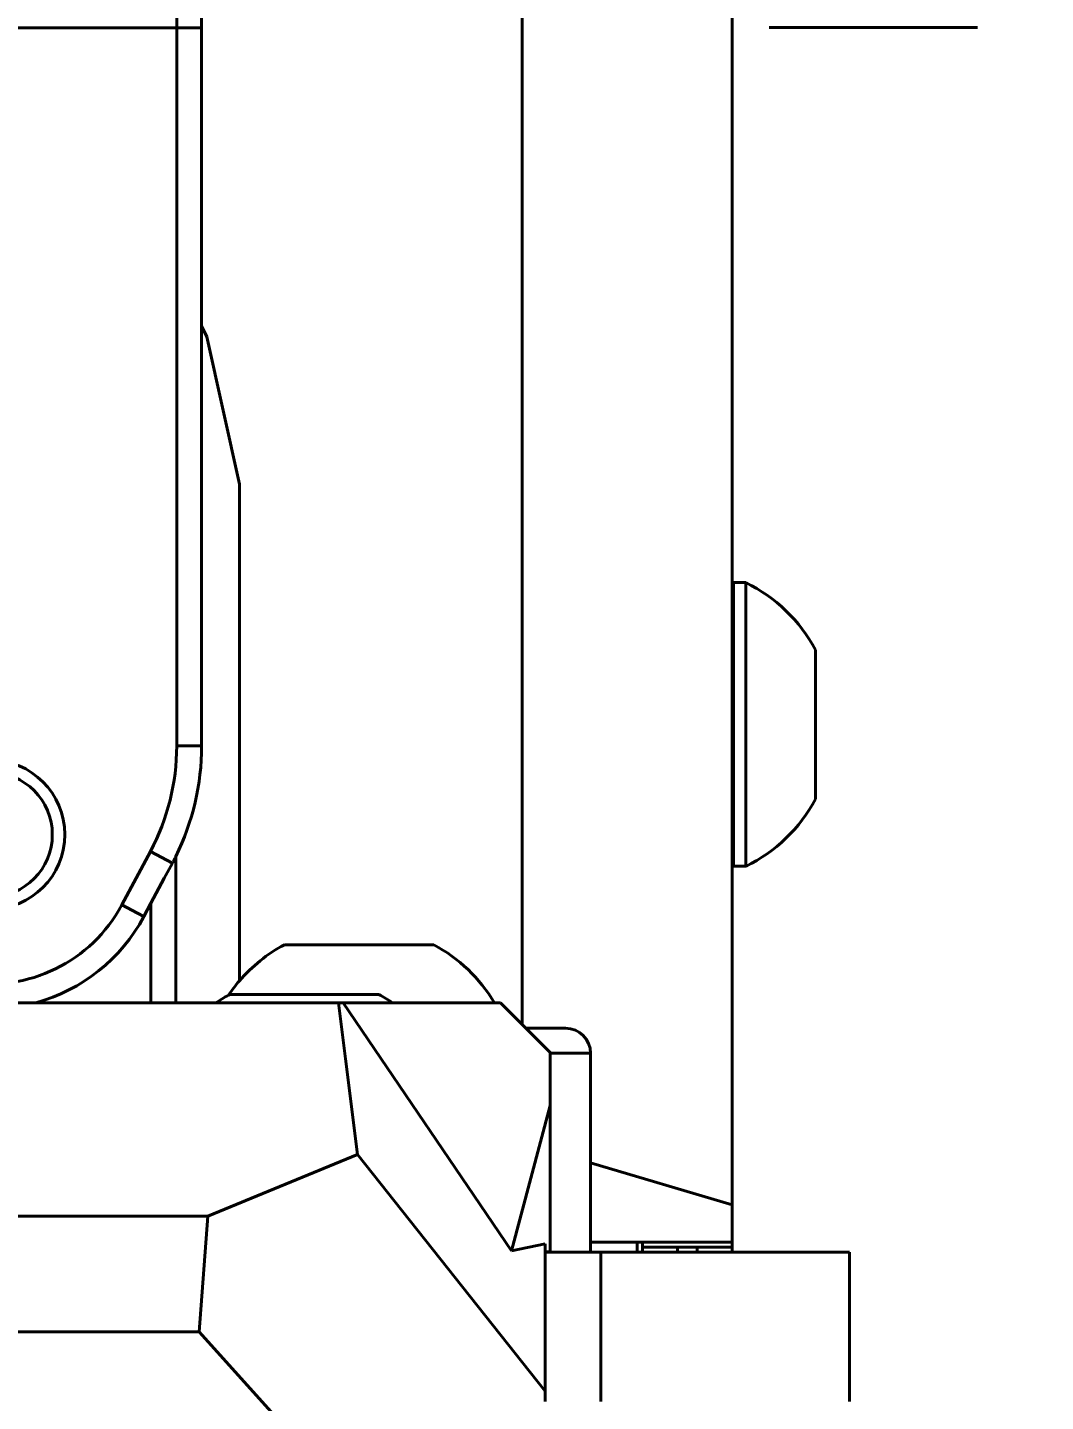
# Model space of a CAD drawing. Header units: millimetres. Extents: x 15 to 415, y 5 to 292.
# Drawn here: x 123.58 to 133.81, y 225.12 to 238.92 of the extents above; entities that cross this region are included whole.
import ezdxf

# ---------------------------------------------------------------- set-up
doc = ezdxf.new("R2010")
doc.units = ezdxf.units.MM
doc.layers.add('Annotations', color=7, linetype='Continuous')
doc.layers.add('Geometries', color=7, linetype='Continuous')
doc.styles.add('Shapr2', font='txt', dxfattribs={"height": 3.3495})
doc.dimstyles.new('ISO-25', dxfattribs={"dimtxt": 2.5, "dimasz": 2.5, "dimexe": 1.25, "dimexo": 0.625, "dimtad": 1, "dimtxsty": 'Standard', "dimcen": 2.5, "dimadec": 0, "dimazin": 0, "dimtfac": 1, "dimtmove": 0, "dimatfit": 3, "dimfxl": 1, "dimarcsym": 0})

# ---------------------------------------------------------------- blocks, each defined once
blk = doc.blocks.new('*D2')
at = {"layer": 'Annotations', "color": 0, "linetype": 'Continuous', "lineweight": 15}
for p, q in [((114.559, 253.384), (151.432, 253.384)), ((150.182, 250.884), (150.182, 204.861)), ((114.993, 202.361), (151.432, 202.361))]:
    blk.add_line(p, q, dxfattribs=at)
at = {"layer": 'Annotations', "color": 0}
for points in [[(150.599, 250.884), (149.765, 250.884), (150.182, 253.384)], [(149.765, 204.861), (150.599, 204.861), (150.182, 202.361)]]:
    blk.add_solid(points, dxfattribs=at)
at = {"layer": 'Defpoints', "color": 0}
for p in [(113.934, 253.384), (114.368, 202.361), (150.182, 202.361)]:
    blk.add_point(p, dxfattribs=at)
at = {"layer": 'Annotations', "color": 0, "lineweight": 15, "insert": (147.488, 221.87), "char_height": 3.3495, "attachment_point": 5, "rotation": 90, "style": 'Shapr2'}
blk.add_mtext('\\A1;102,05', dxfattribs=at)

msp = doc.modelspace()

# ---------------------------------------------------------------- linework, layer by layer
at = {"layer": 'Geometries', "linetype": 'Continuous', "lineweight": 40}
for p, q in [((128.5475, 228.9029), (128.5475, 240.0721)), ((125.0772, 239.808), (125.0772, 238.9139)), ((125.3272, 238.9139), (125.3272, 239.5844)), ((130.6573, 239.0921), (130.6573, 232.6662)), ((125.0772, 238.9139), (121.5305, 238.9139)), ((125.0772, 238.9139), (125.0772, 231.7003)), ((125.3272, 238.9139), (125.0772, 238.9139)), ((125.3272, 235.9203), (125.3272, 238.9139)), ((131.0286, 238.9169), (133.1246, 238.9169)), ((125.379, 235.8091), (125.3272, 235.9203)), ((125.3272, 231.7003), (125.3272, 235.9203)), ((125.379, 235.8091), (125.7073, 234.3284)), ((125.7073, 234.3284), (125.7073, 229.3412)), ((130.6715, 233.3412), (130.6715, 232.6662)), ((130.7953, 233.3412), (130.6715, 233.3412)), ((130.7953, 233.3412), (130.7953, 230.4912)), ((130.6573, 232.6662), (130.6573, 231.1662)), ((130.6715, 232.6662), (130.6573, 232.6662)), ((130.6715, 232.6662), (130.6715, 231.1662)), ((131.4965, 232.6662), (131.4965, 231.1662)), ((125.3272, 231.7003), (125.0772, 231.7003)), ((130.6573, 231.1662), (130.6573, 227.0927)), ((130.6715, 231.1662), (130.6573, 231.1662)), ((130.6715, 231.1662), (130.6715, 230.4912)), ((124.8125, 230.6415), (124.5257, 230.1038)), ((125.0331, 230.5238), (124.8125, 230.6415)), ((125.0331, 230.5238), (124.9515, 230.3709)), ((125.0678, 230.4408), (125.0678, 230.5914)), ((130.7953, 230.4912), (130.6715, 230.4912)), ((124.8178, 230.1202), (124.9515, 230.3709)), ((125.0678, 229.1207), (125.0678, 230.4408)), ((124.6817, 230.0206), (124.5257, 230.1038)), ((124.7463, 229.9861), (124.8178, 230.1202)), ((124.8178, 230.1202), (124.8178, 229.1207)), ((124.7463, 229.9861), (124.6817, 230.0206)), ((126.159, 229.7037), (127.659, 229.7037)), ((123.6602, 229.1207), (123.2253, 229.1207)), ((123.6602, 229.1207), (124.8178, 229.1207)), ((124.8178, 229.1207), (125.0678, 229.1207)), ((125.0678, 229.1207), (125.4716, 229.1207)), ((125.5481, 229.1207), (125.4716, 229.1207)), ((125.5481, 229.1207), (126.7028, 229.1207)), ((125.609, 229.2037), (127.109, 229.2037)), ((126.7028, 229.1207), (126.7734, 228.558)), ((126.75, 229.1207), (126.7028, 229.1207)), ((128.4419, 226.6304), (126.75, 229.1207)), ((126.75, 229.1207), (127.2465, 229.1207)), ((127.2465, 229.1207), (127.493, 229.1207)), ((127.493, 229.1207), (128.2699, 229.1207)), ((128.2699, 229.1207), (128.3298, 229.1207)), ((128.5475, 228.9029), (128.3298, 229.1207)), ((128.5849, 228.8656), (128.5475, 228.9029)), ((128.8298, 228.6207), (128.5849, 228.8656)), ((128.9851, 228.8656), (128.5849, 228.8656)), ((126.8941, 227.597), (126.7734, 228.558)), ((128.8298, 228.6207), (128.8298, 228.6156)), ((128.8298, 228.6156), (128.8298, 228.0878)), ((128.8298, 228.6156), (129.2351, 228.6156)), ((129.2351, 227.5121), (129.2351, 228.6156)), ((128.8298, 228.0878), (128.4419, 226.6304)), ((128.8298, 228.0878), (128.8298, 226.6207)), ((125.3903, 226.979), (126.8941, 227.597)), ((126.8941, 227.597), (128.7798, 225.2192)), ((130.6573, 227.0927), (129.2351, 227.5121)), ((129.2351, 226.7155), (129.2351, 227.5121)), ((130.6573, 226.7155), (130.6573, 227.0927)), ((109.5335, 226.979), (125.3903, 226.979)), ((125.3034, 225.8149), (125.3903, 226.979)), ((128.4419, 226.6304), (128.7798, 226.6995)), ((128.7798, 226.6995), (128.7798, 226.6207)), ((128.7798, 226.6207), (128.7798, 226.6171)), ((128.7798, 226.6207), (128.8298, 226.6207)), ((129.7052, 226.7155), (129.2351, 226.7155)), ((129.2351, 226.6171), (129.2351, 226.7155)), ((129.7573, 226.7155), (129.7052, 226.7155)), ((129.7052, 226.6171), (129.7052, 226.7155)), ((130.6573, 226.7155), (129.7573, 226.7155)), ((129.7573, 226.6655), (129.7573, 226.7155)), ((129.7573, 226.6655), (130.1073, 226.6655)), ((129.7573, 226.6655), (129.7573, 226.6155)), ((130.1073, 226.6655), (130.3073, 226.6655)), ((130.1073, 226.6655), (130.1073, 226.6155)), ((130.3073, 226.6655), (130.6573, 226.6655)), ((130.3073, 226.6655), (130.3073, 226.6155)), ((130.6573, 226.6655), (130.6573, 226.7155)), ((130.6573, 226.6655), (130.6573, 226.6155)), ((128.7798, 226.6171), (128.7798, 226.6156)), ((128.7798, 226.6156), (128.7798, 226.6155)), ((129.2351, 226.6156), (128.7798, 226.6156)), ((128.7798, 226.6155), (129.3371, 226.6155)), ((128.7798, 226.6155), (128.7798, 225.2192)), ((129.2351, 226.6171), (129.7052, 226.6171)), ((129.2351, 226.6156), (129.2351, 226.6171)), ((129.3371, 226.6155), (129.3371, 225.1155)), ((129.3371, 226.6155), (129.7052, 226.6155)), ((129.7052, 226.6171), (129.7052, 226.6155)), ((129.7052, 226.6155), (129.7573, 226.6155)), ((129.7573, 226.6155), (130.1073, 226.6155)), ((130.1073, 226.6155), (130.3073, 226.6155)), ((130.3073, 226.6155), (130.6573, 226.6155)), ((130.6573, 226.6155), (131.8371, 226.6155)), ((131.8371, 226.6155), (131.8371, 225.1155)), ((125.3034, 225.8149), (109.5429, 225.8149)), ((126.9915, 223.9394), (125.3034, 225.8149)), ((128.7798, 225.2192), (128.7798, 225.1157)), ((128.7798, 225.1157), (128.7798, 225.1155))]:
    msp.add_line(p, q, dxfattribs=at)
for radius in [0.75, 0.625]:
    msp.add_circle((123.2022, 230.8097), radius, dxfattribs=at)
for centre, radius, start, end in [((130.0991, 231.9162), 1.586, 28.22267, 63.96274), ((122.8272, 231.7003), 2.25, 331.92751, 0), ((122.8272, 231.7003), 2.5, 333.66854, 0), ((130.0991, 231.9162), 1.586, 296.03726, 331.77734), ((122.8272, 231.7003), 2.5, 331.92751, 333.66854), ((123.2022, 230.8097), 1.5, 260.00046, 331.92808), ((123.2022, 230.8097), 1.75, 285.17187, 331.92806), ((126.909, 228.3063), 1.586, 118.22267, 139.26384), ((126.909, 228.3063), 1.586, 30.89768, 61.77734), ((126.909, 228.3063), 1.586, 139.26384, 145.82632), ((126.359, 227.8063), 1.586, 118.72106, 124.02713), ((126.359, 227.8063), 1.586, 118.22267, 118.72106), ((126.359, 227.8063), 1.586, 55.97287, 61.77734), ((128.9851, 228.6156), 0.25, 0, 90)]:
    msp.add_arc(centre, radius, start, end, dxfattribs=at)

# ---------------------------------------------------------------- dimensions: what is measured, and where the dimension line sits
at = {"layer": 'Annotations', "linetype": 'Continuous', "lineweight": 15}
dim = msp.add_linear_dim(base=(150.1821, 202.3613), p1=(113.934, 253.3843), p2=(114.3681, 202.3613), angle=270, dimstyle='ISO-25', override={"dimscale": 1, "dimgap": 0.7, "dimdec": 2, "dimlfac": 2, "dimrnd": 0.01, "dimzin": 8, "dimdsep": 44, "dimtxsty": 'Shapr2', "dimse1": 0, "dimse2": 0, "dimadec": 2, "dimtol": 0, "dimlim": 0, "dimtp": 0, "dimtm": 0, "dimtfac": 0.6, "dimtdec": 8, "dimfrac": 2, "dimtolj": 1, "dimlwd": 15, "dimlwe": 15}, dxfattribs=at)
dim.commit()
dim.dimension.update_dxf_attribs({"geometry": '*D2', "text_midpoint": (150.1821, 221.87), "dimtype": 160})

doc.saveas('drawing.dxf')
